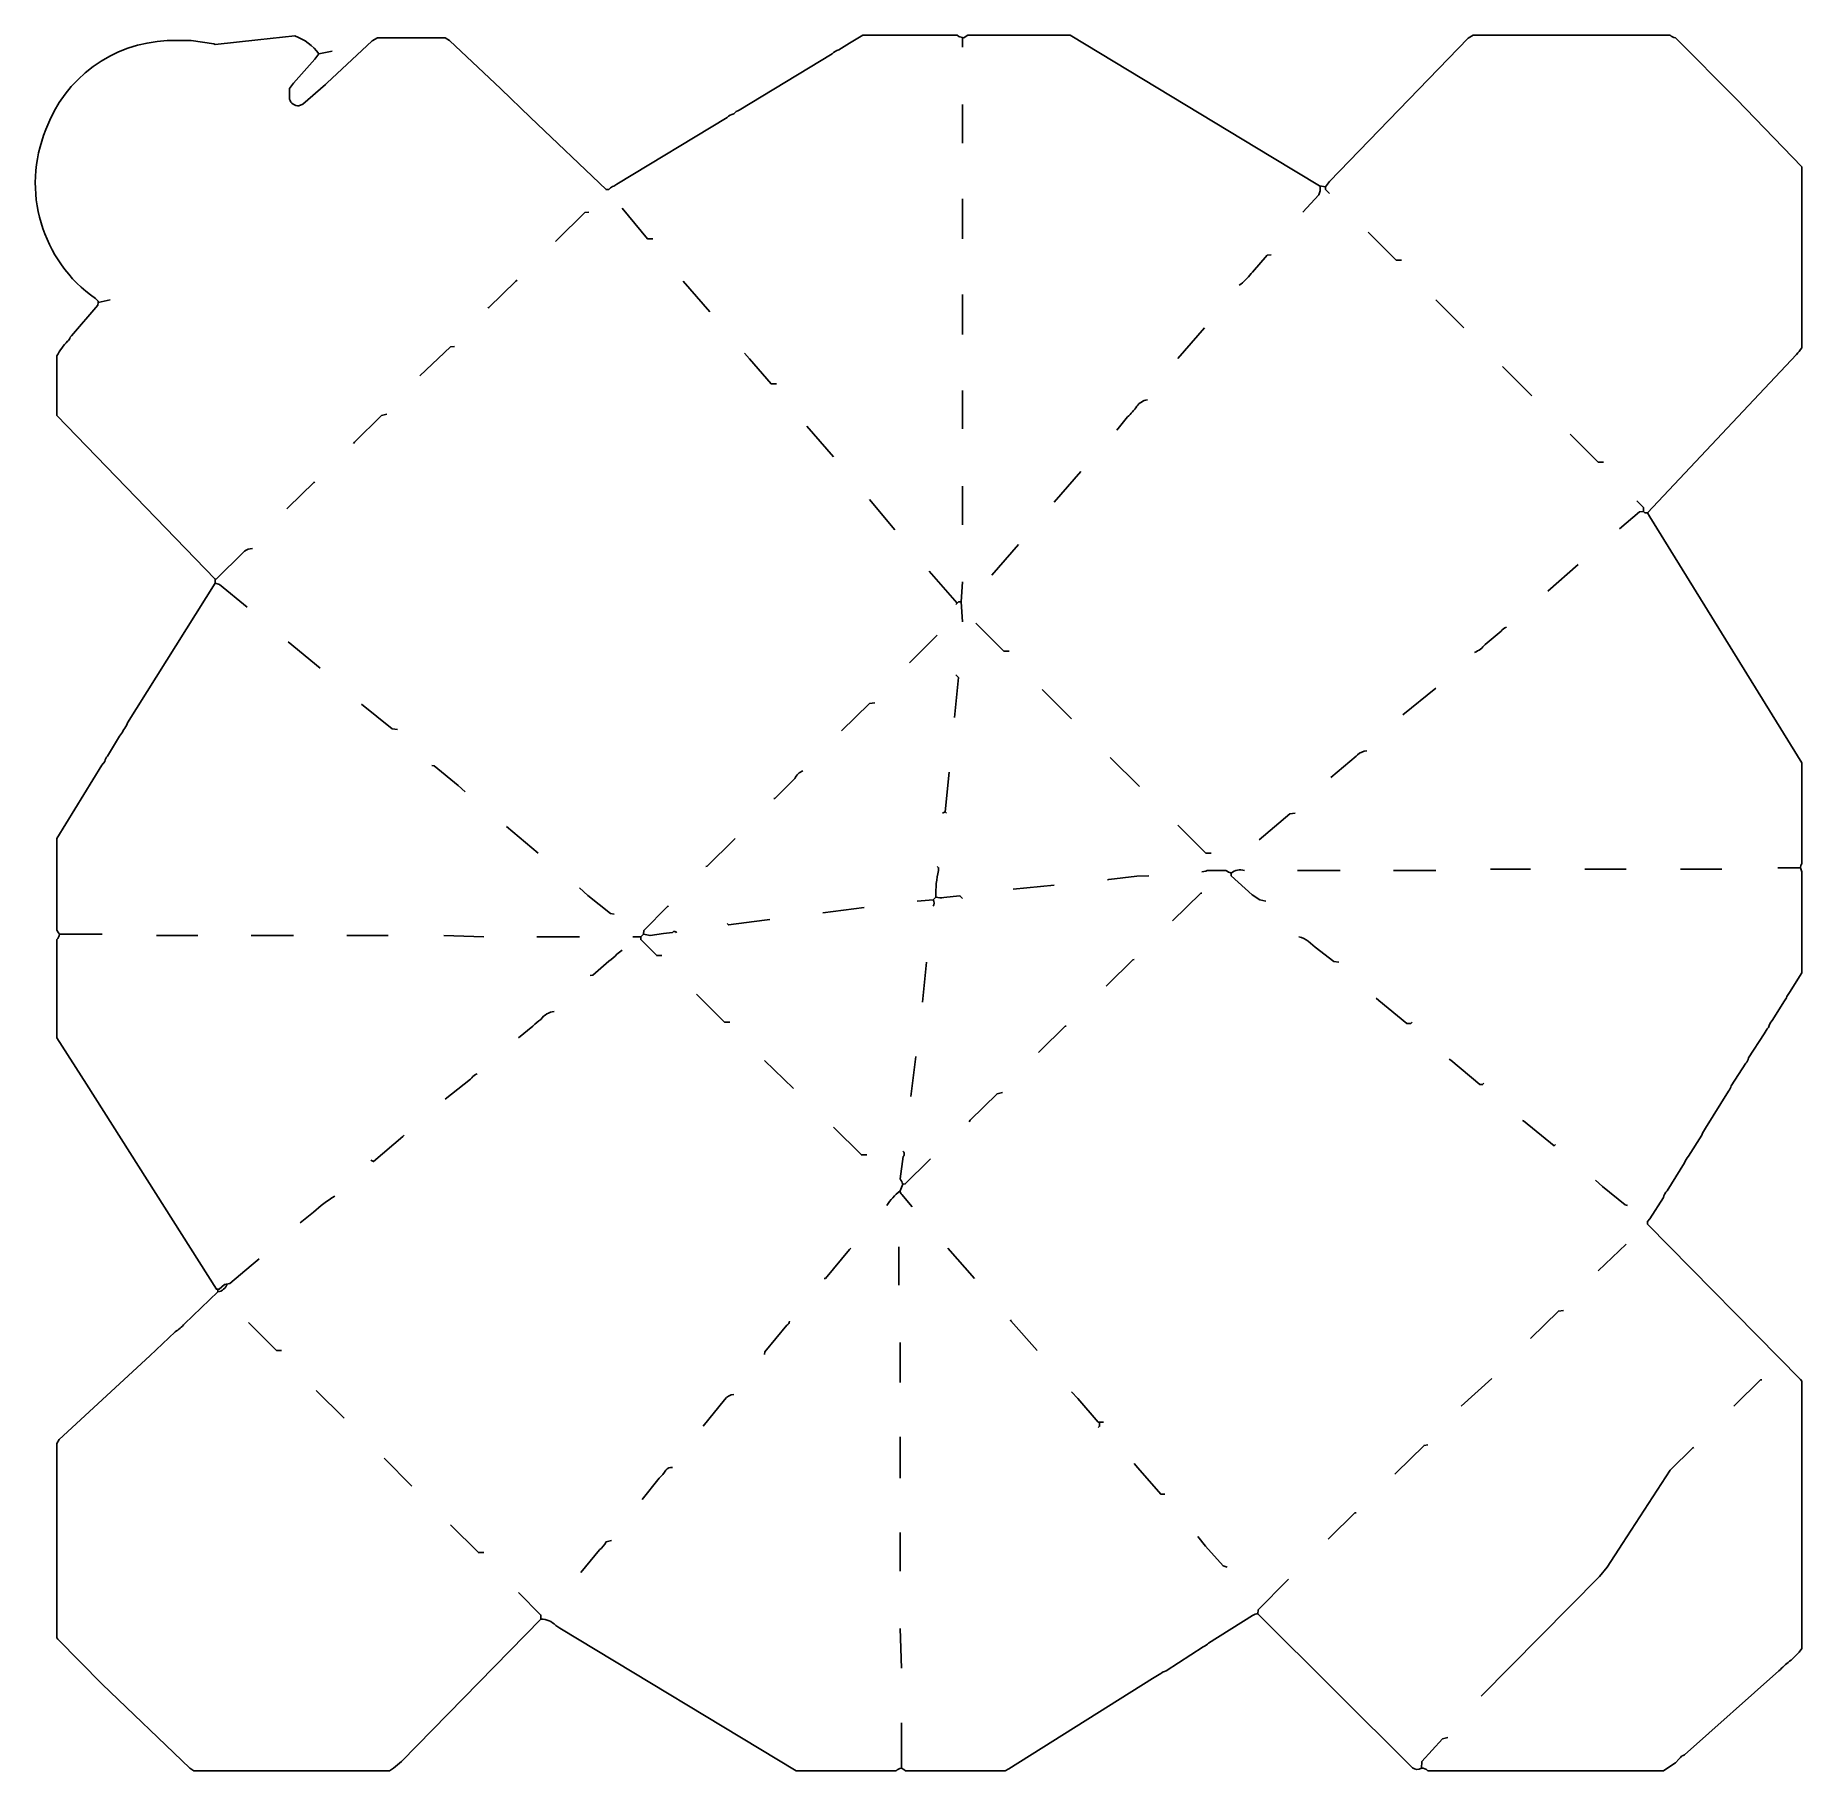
# Model space of a CAD drawing. Extents: x 212 to 1540, y 188 to 1493.
import ezdxf

# ---------------------------------------------------------------- set-up
doc = ezdxf.new("R2010")
doc.units = 0
doc.layers.get('0').update_dxf_attribs({"linetype": 'CONTINUOUS'})

msp = doc.modelspace()

# ---------------------------------------------------------------- linework, layer by layer
at = {"color": 7, "linetype": 'CONTINUOUS'}
for points in [[(371, 1063), (350.352, 1080.064), (347, 1081), (347, 1084), (228, 1207), (228, 1252, -0.069029), (236, 1263, 0.184026), (238, 1266), (239, 1267), (258.7, 1290.1), (259, 1292), (259, 1293), (257, 1295, -0.350725), (219.7, 1422.1, -0.304401), (311, 1489), (329, 1489), (345.94, 1486.58), (347, 1486), (379.04878, 1489.560976), (407, 1492.5, -0.155622), (425, 1479)], [(1424, 1134), (1536, 1253, 0.083767), (1540, 1258), (1540, 1394), (1491, 1445), (1445, 1491, -0.120666), (1441, 1493), (1293, 1493), (1289.1, 1490.8), (1185, 1383), (1182, 1379), (1177.412371, 1379.927835), (1142.153846, 1401.230769), (990, 1493), (913, 1493), (911.1, 1491.8), (910, 1491), (906.9, 1491.8), (906.1, 1492.2), (905, 1493), (834, 1493), (823.9, 1487.2), (816, 1482, 0.129316), (810.9, 1479.2), (741.1, 1436.8, 0.113019), (737, 1434, 0.129316), (731.9, 1431.2), (649, 1381, -0.067868), (645.9, 1379.2, 0.118981), (643, 1377), (641, 1377), (584.238894, 1431.249753), (561.761106, 1452.750247), (523.1, 1489.2), (520, 1491), (469, 1491), (465.1, 1488.8), (431, 1457), (430, 1456), (412.9, 1441.3), (410, 1440, -0.364842), (403, 1445), (403, 1453), (405.8, 1457.1), (422, 1475), (425, 1479), (435, 1481)], [(1165, 1360), (1176.8, 1373.1, 0.152689), (1178, 1379)], [(1117, 1305, 0.074243), (1126, 1314), (1127, 1315), (1138.088235, 1327.647059), (1141, 1328)], [(1025, 1196), (1033, 1206, 0.064905), (1040, 1214, -0.188686), (1048, 1219)], [(1131, 306), (1247.247854, 190.249991, 0.360157), (1254, 190, -0.165541), (1259, 188), (1436, 188), (1437.9, 189.2), (1445, 194), (1448, 197, -0.162278), (1452, 200), (1522.9, 263.2), (1524, 264, -0.064905), (1532, 271), (1538, 277), (1540, 280), (1540, 481), (1539.2, 482.1), (1424, 599), (1424, 601), (1425.8, 603.1), (1436, 619, -0.129316), (1438.8, 624.1), (1452, 645, -0.129316), (1454.8, 650.1), (1465, 666, -0.129316), (1467.8, 671.1), (1485, 699, 0.120666), (1487, 703), (1498, 720, 0.120666), (1500, 724), (1511.8, 742.1, -0.089283), (1515, 747, -0.129316), (1517.8, 752.1), (1527, 767, 0.102631), (1528.8, 770.1), (1530.8, 773.1), (1540, 788), (1540, 864), (1539, 867), (1539.3, 868.9), (1540, 870), (1540, 946), (1425.769231, 1130.846154), (1424, 1134), (1422, 1134), (1421, 1135), (1421, 1138), (1416, 1143)], [(347, 1084), (347.9, 1084.2), (368, 1104), (369, 1105, -0.190246), (375, 1107)], [(347, 1081), (281, 976, -0.129316), (278.2, 970.9), (277.8, 970.1, -0.113019), (275, 966), (266, 951, 0.120666), (264, 947), (261.8, 944.1), (228, 889), (228, 820), (229.2, 818.1), (230, 817, -0.120666), (228, 813), (228, 739), (250.230769, 704.153846), (348, 550), (350, 550), (354.076923, 553.615385), (357.923077, 554.384615), (374, 568), (380, 573)], [(1294, 1029, 0.137915), (1302, 1035), (1314, 1045, -0.150174), (1318, 1048)], [(1186, 935), (1205, 951), (1206, 952, -0.136603), (1213, 955)], [(767, 919), (767.9, 919.2), (782, 933), (782.8, 934.1, -0.174455), (789, 940)], [(887, 838, 0.256358), (887, 843), (889, 845, -0.07219), (891, 865), (891, 867), (890, 868)], [(1089, 864), (1091.911765, 864.352941), (1093, 865), (1107, 865, 0.120666), (1111, 863, -0.23154), (1121, 865)], [(909, 844), (907, 846), (901.946154, 845.430769), (895.053846, 844.569231, -0.134395), (889, 845)], [(669, 817), (674, 816), (684.053846, 817.569231), (690.946154, 818.430769, -0.539742), (694, 818)], [(1192, 796), (1188.076923, 796.384615), (1174.204918, 807.245902), (1168.795082, 811.754098, 0.139071), (1162, 815)], [(629, 786), (630.9, 786.3), (643.1, 796.8, 0.071874), (649, 802), (653, 805)], [(575, 739), (586, 748, -0.076982), (592, 753, -0.213433), (602, 759)], [(520, 693), (539, 708), (540, 709, -0.150174), (544, 712)], [(864, 629, 0.120666), (862, 633), (864.42, 649.94, 0.463799), (864, 654)], [(852, 613, -0.078461), (862, 624), (864, 629), (865.9, 629.3), (884, 647), (885, 648)], [(411, 600), (421, 608, -0.062948), (437, 620)], [(871, 612), (863.247059, 621.211765, -0.116793), (862, 624)], [(356, 554, -0.285624), (349, 548), (324, 524, -0.064525), (317, 518), (298, 500), (229.8, 437.1), (228, 434), (228, 288), (228.8, 286.9), (262, 253), (327.9, 189.8), (331, 188), (478, 188), (481.1, 189.8), (487, 195), (592, 302)], [(760, 501), (760.3, 502.9), (777, 523, 0.184026), (779, 526)], [(714, 447), (730, 467, -0.205258), (737, 471)], [(668, 392), (681, 408, 0.076982), (686, 414, -0.278194), (691, 416)], [(622, 337), (636, 354, 0.076982), (641, 360), (645, 361)], [(575, 322), (592, 305), (592, 302, -0.203437), (603.153846, 297.230769), (606.153846, 295.230769), (784, 188), (859, 188, -0.120666), (863, 190)], [(863, 224), (863, 190), (864.9, 188.8), (866, 188), (941, 188), (943.9, 189.3), (1051.9, 257.2), (1058, 261, -0.120666), (1062, 263), (1089.9, 281.2, 0.113019), (1094, 284), (1127.1, 304.8, -0.113888), (1131, 306), (1131.352941, 308.911765), (1153, 331), (1154, 332)]]:
    msp.add_lwpolyline(points, format="xyb", dxfattribs=at)
for points in [[(909, 1484), (909, 1491)], [(909, 1412), (909, 1441)], [(909, 1340), (909, 1370)], [(1185, 1374), (1182, 1377), (1182, 1379)], [(603, 1338), (604, 1339), (625.088235, 1359.647059), (628, 1360)], [(676, 1340), (672, 1340), (653, 1363)], [(1239, 1324), (1235, 1324), (1214, 1345)], [(552, 1288), (552.9, 1288.2), (573, 1308), (574, 1309)], [(719, 1285), (699, 1308)], [(259, 1292), (268, 1294)], [(909, 1268), (909, 1298)], [(1286, 1273), (1265, 1294)], [(1071, 1250), (1091, 1273)], [(501, 1237), (524.088235, 1258.647059), (527, 1259)], [(769, 1231), (765, 1231), (748.756098, 1249.804878), (745, 1254)], [(1337, 1222), (1315, 1244)], [(909, 1197), (909, 1226)], [(451, 1186), (451.8, 1187.1), (472, 1207), (476, 1208)], [(812, 1176), (792, 1199)], [(1391, 1172), (1387, 1172), (1366, 1193)], [(401, 1137), (402, 1138), (421.1, 1156.8), (422, 1157)], [(978, 1142), (998, 1165)], [(858, 1121), (839, 1144)], [(909, 1125), (909, 1154)], [(1403, 1122), (1418.088235, 1134.647059), (1421, 1135)], [(931, 1087), (951, 1110)], [(905, 1066), (884, 1090)], [(1349, 1075), (1372, 1095)], [(909, 1052), (908, 1067), (909, 1082)], [(904, 1065), (905, 1066), (906, 1067), (908, 1067)], [(944, 1030), (940, 1030), (919, 1051)], [(426, 1017), (402, 1037)], [(869, 1021), (890, 1042)], [(903, 980), (906, 1010), (904, 1012)], [(991, 979), (969, 1001)], [(1240, 982), (1265, 1002)], [(484, 971), (480.2, 971.6), (457, 990)], [(818, 970), (839.076923, 990.615385), (843, 991)], [(535, 924), (529.795082, 928.754098), (511.692308, 943.538462), (510, 944)], [(1042, 928), (1020, 950)], [(897, 908), (896, 909), (899, 939)], [(894, 908), (896, 909)], [(1132, 888), (1155.076923, 907.615385), (1159, 908)], [(590, 878), (566, 898)], [(1096, 878), (1092, 878), (1071, 899)], [(716, 868), (716.9, 868.2), (737, 888), (738, 889)], [(1161, 865), (1193, 865)], [(1233, 865), (1265, 865)], [(1306, 866), (1336, 866)], [(1377, 866), (1408, 866)], [(1449, 866), (1480, 866)], [(1522, 867), (1539, 867)], [(647, 832), (644.3, 832.6), (627.211765, 846.247059), (621, 852)], [(947, 851), (978, 854)], [(1018, 858), (1018.9, 858.2), (1040.044554, 860.554455), (1049, 861)], [(1137, 842), (1132.5, 843), (1126.795082, 846.754098), (1111, 861), (1111, 863)], [(683, 801), (679, 801), (667, 813), (667, 815), (669, 817), (669.352941, 819.911765), (687.1, 837.8), (688, 838)], [(804, 833), (835, 837)], [(875, 842), (887, 843)], [(1067, 827), (1088.1, 847.8), (1089, 848)], [(732, 825), (733, 824), (760.076923, 827.615385), (764, 828)], [(230, 817), (262, 817)], [(303, 816), (334, 816)], [(374, 816), (406, 816)], [(446, 816), (477, 816)], [(549, 815), (519, 816)], [(589, 815), (621, 815)], [(661, 815), (667, 815)], [(1017, 778), (1018, 779), (1037.1, 797.8), (1038, 798)], [(879, 766), (882, 796)], [(734, 751), (730, 751), (709, 772)], [(1247, 751), (1246, 750), (1243, 750), (1222.153846, 767.230769), (1220, 769)], [(966, 728), (967, 729), (986.1, 747.8), (987, 748)], [(782, 701), (760, 722)], [(870, 695), (874, 725)], [(1301, 705), (1300, 704), (1298, 704), (1276.1, 722.2), (1275, 723)], [(914, 676), (914.8, 677.1), (935, 697), (939, 698)], [(464, 647), (466, 646), (488, 665), (489, 666)], [(837, 651), (833, 651), (812, 672)], [(1355, 659), (1354, 658), (1330.795082, 676.754098), (1330, 677)], [(1409, 613), (1407.307692, 613.461538), (1390.204918, 627.245902), (1385, 632)], [(805, 558), (805.9, 558.2), (824, 580), (825, 581)], [(861, 553), (861, 582)], [(918, 558), (898, 581)], [(1387, 564), (1408, 584)], [(349, 548), (349, 550)], [(1336, 513), (1357.076923, 533.615385), (1361, 534)], [(397, 504), (393, 504), (372, 525)], [(965, 504), (945.247788, 526.216814), (945, 527)], [(862, 480), (862, 510)], [(1284, 462), (1307, 483)], [(1489, 462), (1490, 463), (1509.1, 481.8), (1510, 482)], [(444, 453), (423, 474)], [(1015, 450), (1011, 450), (995.754098, 467.795082), (991, 473)], [(862, 408), (862, 439)], [(1234, 411), (1235, 412), (1256.088235, 432.647059), (1259, 433)], [(1299, 244), (1388, 334), (1393.8, 341.1), (1405.2, 358.9), (1441, 414), (1458.1, 430.8), (1459, 431)], [(495, 402), (474, 423)], [(1061, 396), (1058, 396), (1040.76, 415.82), (1038, 419)], [(549, 352), (545, 352), (524, 373)], [(1184, 362), (1185, 363), (1204.1, 381.8), (1205, 382)], [(862, 338), (862, 367)], [(1108, 341), (1105, 342), (1091.752941, 356.788235), (1086, 364)], [(863, 265), (862, 295)], [(1254, 190), (1254.405405, 194.932432), (1270, 212), (1274, 213)]]:
    msp.add_lwpolyline(points, dxfattribs=at)
at = {"color": 250, "linetype": 'CONTINUOUS'}
msp.add_lwpolyline([(1011, 446), (1012, 447), (1012, 450)], dxfattribs=at)

doc.saveas('drawing.dxf')
